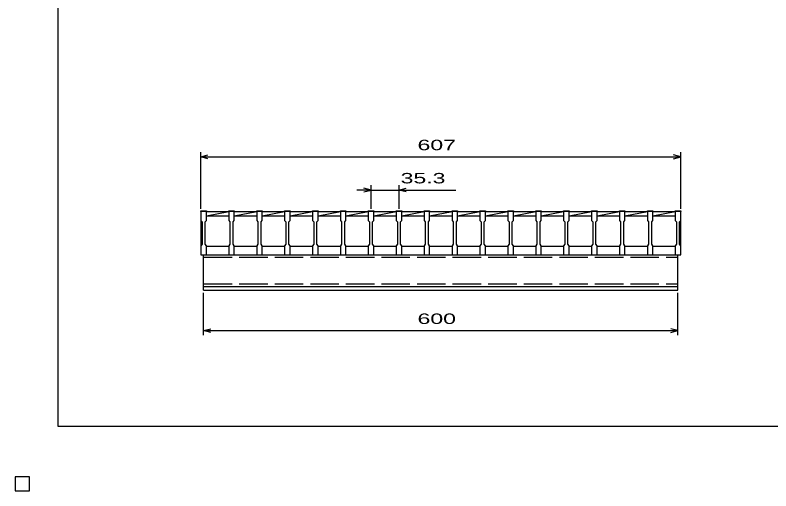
# Model space of a CAD drawing. Units: millimetres, scale not verified. Extents: x -1092 to 1039, y -770 to 632.
# Drawn here: x -1092 to -136, y -770 to -167 of the extents above; entities that cross this region are included whole.
import ezdxf
from ezdxf.enums import TextEntityAlignment as Align

# ---------------------------------------------------------------- set-up
doc = ezdxf.new("R2010")
doc.units = ezdxf.units.MM
doc.header["$LTSCALE"] = 6
doc.linetypes.add('DASHED', pattern=[7.5, 6, -1.5])
for name, color, linetype, lineweight in [('0_2', 150, 'Continuous', 25), ('16', 3, 'Continuous', 25), ('22', 4, 'Continuous', 25), ('24', 2, 'Continuous', 25), ('32', 4, 'Continuous', 25)]:
    doc.layers.add(name, color=color, linetype=linetype, lineweight=lineweight)
doc.styles.add('ベクトル', font='')
doc.styles.get('ベクトル').set_extended_font_data('ベクトル')

msp = doc.modelspace()

# ---------------------------------------------------------------- linework, layer by layer
at = {"layer": '0_2'}
for p, q in [((-1037.4, -687.9), (-1037.4, 632.1)), ((1038.6, -687.9), (-1037.4, -687.9)), ((-1074, -751.5), (-1092, -751.5)), ((-1092, -751.5), (-1092, -769.5)), ((-1074, -751.5), (-1092, -751.5)), ((-1092, -751.5), (-1092, -769.5)), ((-1074, -751.5), (-1092, -751.5)), ((-1092, -751.5), (-1092, -769.5)), ((-1074, -751.5), (-1092, -751.5)), ((-1092, -751.5), (-1092, -769.5)), ((-1074, -751.5), (-1092, -751.5)), ((-1092, -751.5), (-1092, -769.5)), ((-1074, -769.5), (-1074, -751.5)), ((-1074, -769.5), (-1074, -751.5)), ((-1074, -769.5), (-1074, -751.5)), ((-1074, -769.5), (-1074, -751.5)), ((-1074, -769.5), (-1074, -751.5)), ((-1092, -769.5), (-1074, -769.5)), ((-1092, -769.5), (-1074, -769.5)), ((-1092, -769.5), (-1074, -769.5)), ((-1092, -769.5), (-1074, -769.5)), ((-1092, -769.5), (-1074, -769.5))]:
    msp.add_line(p, q, dxfattribs=at)
at = {"layer": '16'}
for p, q in [((-857, -415.5), (-857, -414.8)), ((-857, -414.8), (-850, -414.8)), ((-857, -415.5), (-857, -427)), ((-850, -415.5), (-857, -415.5)), ((-857, -415.5), (-857, -459.5)), ((-850, -414.8), (-850, -415.5)), ((-850, -427), (-850, -415.5)), ((-850, -415.5), (-821.7, -415.5)), ((-850, -421), (-821.7, -415.5)), ((-821.7, -415.5), (-821.7, -414.8)), ((-821.7, -414.8), (-814.7, -414.8)), ((-821.7, -415.5), (-821.7, -427)), ((-814.7, -415.5), (-821.7, -415.5)), ((-814.7, -414.8), (-814.7, -415.5)), ((-814.7, -427), (-814.7, -415.5)), ((-814.7, -415.5), (-786.4, -415.5)), ((-814.7, -421), (-786.4, -415.5)), ((-786.4, -415.5), (-786.4, -414.8)), ((-786.4, -414.8), (-779.4, -414.8)), ((-786.4, -415.5), (-786.4, -427)), ((-779.4, -415.5), (-786.4, -415.5)), ((-779.4, -414.8), (-779.4, -415.5)), ((-779.4, -427), (-779.4, -415.5)), ((-779.4, -415.5), (-751.1, -415.5)), ((-779.4, -421), (-751.1, -415.5)), ((-751.1, -415.5), (-751.1, -414.8)), ((-751.1, -414.8), (-744.1, -414.8)), ((-751.1, -415.5), (-751.1, -427)), ((-744.1, -415.5), (-751.1, -415.5)), ((-744.1, -414.8), (-744.1, -415.5)), ((-744.1, -427), (-744.1, -415.5)), ((-744.1, -415.5), (-715.8, -415.5)), ((-744.1, -421), (-715.8, -415.5)), ((-715.8, -415.5), (-715.8, -414.8)), ((-715.8, -414.8), (-708.8, -414.8)), ((-715.8, -415.5), (-715.8, -427)), ((-708.8, -415.5), (-715.8, -415.5)), ((-708.8, -414.8), (-708.8, -415.5)), ((-708.8, -427), (-708.8, -415.5)), ((-708.8, -415.5), (-680.5, -415.5)), ((-708.8, -421), (-680.5, -415.5)), ((-680.5, -415.5), (-680.5, -414.8)), ((-680.5, -414.8), (-673.5, -414.8)), ((-680.5, -415.5), (-680.5, -427)), ((-673.5, -415.5), (-680.5, -415.5)), ((-673.5, -414.8), (-673.5, -415.5)), ((-673.5, -427), (-673.5, -415.5)), ((-673.5, -415.5), (-645.2, -415.5)), ((-673.5, -421), (-645.2, -415.5)), ((-645.2, -415.5), (-645.2, -414.8)), ((-645.2, -414.8), (-638.2, -414.8)), ((-645.2, -415.5), (-645.2, -427)), ((-638.2, -415.5), (-645.2, -415.5)), ((-638.2, -414.8), (-638.2, -415.5)), ((-638.2, -427), (-638.2, -415.5)), ((-638.2, -415.5), (-609.9, -415.5)), ((-638.2, -421), (-609.9, -415.5)), ((-609.9, -415.5), (-609.9, -414.8)), ((-609.9, -414.8), (-602.9, -414.8)), ((-609.9, -415.5), (-609.9, -427)), ((-602.9, -415.5), (-609.9, -415.5)), ((-602.9, -414.8), (-602.9, -415.5)), ((-602.9, -427), (-602.9, -415.5)), ((-602.9, -415.5), (-574.6, -415.5)), ((-602.9, -421), (-574.6, -415.5)), ((-574.6, -415.5), (-574.6, -414.8)), ((-574.6, -414.8), (-567.6, -414.8)), ((-574.6, -415.5), (-574.6, -427)), ((-567.6, -415.5), (-574.6, -415.5)), ((-567.6, -414.8), (-567.6, -415.5)), ((-567.6, -427), (-567.6, -415.5)), ((-567.6, -415.5), (-539.3, -415.5)), ((-567.6, -421), (-539.3, -415.5)), ((-539.3, -415.5), (-539.3, -414.8)), ((-539.3, -414.8), (-532.3, -414.8)), ((-539.3, -415.5), (-539.3, -427)), ((-532.3, -415.5), (-539.3, -415.5)), ((-532.3, -414.8), (-532.3, -415.5)), ((-532.3, -427), (-532.3, -415.5)), ((-532.3, -415.5), (-504, -415.5)), ((-532.3, -421), (-504, -415.5)), ((-504, -415.5), (-504, -414.8)), ((-504, -414.8), (-497, -414.8)), ((-504, -415.5), (-504, -427)), ((-497, -415.5), (-504, -415.5)), ((-497, -414.8), (-497, -415.5)), ((-497, -427), (-497, -415.5)), ((-497, -415.5), (-468.7, -415.5)), ((-497, -421), (-468.7, -415.5)), ((-468.7, -415.5), (-468.7, -414.8)), ((-468.7, -414.8), (-461.7, -414.8)), ((-468.7, -415.5), (-468.7, -427)), ((-461.7, -415.5), (-468.7, -415.5)), ((-461.7, -414.8), (-461.7, -415.5)), ((-461.7, -427), (-461.7, -415.5)), ((-461.7, -415.5), (-433.4, -415.5)), ((-461.7, -421), (-433.4, -415.5)), ((-433.4, -415.5), (-433.4, -414.8)), ((-433.4, -414.8), (-426.4, -414.8)), ((-433.4, -415.5), (-433.4, -427)), ((-426.4, -415.5), (-433.4, -415.5)), ((-426.4, -414.8), (-426.4, -415.5)), ((-426.4, -427), (-426.4, -415.5)), ((-426.4, -415.5), (-398.1, -415.5)), ((-426.4, -421), (-398.1, -415.5)), ((-398.1, -415.5), (-398.1, -414.8)), ((-398.1, -414.8), (-391.1, -414.8)), ((-398.1, -415.5), (-398.1, -427)), ((-391.1, -415.5), (-398.1, -415.5)), ((-391.1, -414.8), (-391.1, -415.5)), ((-391.1, -427), (-391.1, -415.5)), ((-391.1, -415.5), (-362.8, -415.5)), ((-391.1, -421), (-362.8, -415.5)), ((-362.8, -415.5), (-362.8, -414.8)), ((-362.8, -414.8), (-355.8, -414.8)), ((-362.8, -415.5), (-362.8, -427)), ((-355.8, -415.5), (-362.8, -415.5)), ((-355.8, -414.8), (-355.8, -415.5)), ((-355.8, -427), (-355.8, -415.5)), ((-355.8, -415.5), (-327.5, -415.5)), ((-355.8, -421), (-327.5, -415.5)), ((-327.5, -415.5), (-327.5, -414.8)), ((-327.5, -414.8), (-320.5, -414.8)), ((-327.5, -415.5), (-327.5, -427)), ((-320.5, -415.5), (-327.5, -415.5)), ((-320.5, -414.8), (-320.5, -415.5)), ((-320.5, -427), (-320.5, -415.5)), ((-320.5, -415.5), (-292.2, -415.5)), ((-320.5, -421), (-292.2, -415.5)), ((-292.2, -415.5), (-292.2, -414.8)), ((-292.2, -414.8), (-285.2, -414.8)), ((-292.2, -415.5), (-292.2, -427)), ((-285.2, -415.5), (-292.2, -415.5)), ((-285.2, -414.8), (-285.2, -415.5)), ((-285.2, -427), (-285.2, -415.5)), ((-285.2, -415.5), (-257, -415.5)), ((-285.2, -421), (-257, -415.519)), ((-257, -415.5), (-257, -414.8)), ((-257, -414.8), (-250, -414.8)), ((-257, -415.5), (-257, -427)), ((-250, -415.5), (-257, -415.5)), ((-250, -414.8), (-250, -415.5)), ((-250, -427), (-250, -415.5)), ((-250, -459.5), (-250, -415.5)), ((-857, -427), (-855.5, -429)), ((-855.5, -429), (-855.5, -457)), ((-851.5, -429), (-850, -427)), ((-851.5, -457), (-851.5, -429)), ((-850, -421), (-821.7, -421)), ((-821.7, -427), (-820.2, -429)), ((-820.2, -429), (-820.2, -457)), ((-816.2, -429), (-814.7, -427)), ((-816.2, -457), (-816.2, -429)), ((-814.7, -421), (-786.4, -421)), ((-786.4, -427), (-784.9, -429)), ((-784.9, -429), (-784.9, -457)), ((-780.9, -429), (-779.4, -427)), ((-780.9, -457), (-780.9, -429)), ((-779.4, -421), (-751.1, -421)), ((-751.1, -427), (-749.6, -429)), ((-749.6, -429), (-749.6, -457)), ((-745.6, -429), (-744.1, -427)), ((-745.6, -457), (-745.6, -429)), ((-744.1, -421), (-715.8, -421)), ((-715.8, -427), (-714.3, -429)), ((-714.3, -429), (-714.3, -457)), ((-710.3, -429), (-708.8, -427)), ((-710.3, -457), (-710.3, -429)), ((-708.8, -421), (-680.5, -421)), ((-680.5, -427), (-679, -429)), ((-679, -429), (-679, -457)), ((-675, -429), (-673.5, -427)), ((-675, -457), (-675, -429)), ((-673.5, -421), (-645.2, -421)), ((-645.2, -427), (-643.7, -429)), ((-643.7, -429), (-643.7, -457)), ((-639.7, -429), (-638.2, -427)), ((-639.7, -457), (-639.7, -429)), ((-638.2, -421), (-609.9, -421)), ((-609.9, -427), (-608.4, -429)), ((-608.4, -429), (-608.4, -457)), ((-604.4, -429), (-602.9, -427)), ((-604.4, -457), (-604.4, -429)), ((-602.9, -421), (-574.6, -421)), ((-574.6, -427), (-573.1, -429)), ((-573.1, -429), (-573.1, -457)), ((-569.1, -429), (-567.6, -427)), ((-569.1, -457), (-569.1, -429)), ((-567.6, -421), (-539.3, -421)), ((-539.3, -427), (-537.8, -429)), ((-537.8, -429), (-537.8, -457)), ((-533.8, -429), (-532.3, -427)), ((-533.8, -457), (-533.8, -429)), ((-532.3, -421), (-504, -421)), ((-504, -427), (-502.5, -429)), ((-502.5, -429), (-502.5, -457)), ((-498.5, -429), (-497, -427)), ((-498.5, -457), (-498.5, -429)), ((-497, -421), (-468.7, -421)), ((-468.7, -427), (-467.2, -429)), ((-467.2, -429), (-467.2, -457)), ((-463.2, -429), (-461.7, -427)), ((-463.2, -457), (-463.2, -429)), ((-461.7, -421), (-433.4, -421)), ((-433.4, -427), (-431.9, -429)), ((-431.9, -429), (-431.9, -457)), ((-427.9, -429), (-426.4, -427)), ((-427.9, -457), (-427.9, -429)), ((-426.4, -421), (-398.1, -421)), ((-398.1, -427), (-396.6, -429)), ((-396.6, -429), (-396.6, -457)), ((-392.6, -429), (-391.1, -427)), ((-392.6, -457), (-392.6, -429)), ((-391.1, -421), (-362.8, -421)), ((-362.8, -427), (-361.3, -429)), ((-361.3, -429), (-361.3, -457)), ((-357.3, -429), (-355.8, -427)), ((-357.3, -457), (-357.3, -429)), ((-355.8, -421), (-327.5, -421)), ((-327.5, -427), (-326, -429)), ((-326, -429), (-326, -457)), ((-322, -429), (-320.5, -427)), ((-322, -457), (-322, -429)), ((-320.5, -421), (-292.2, -421)), ((-292.2, -427), (-290.7, -429)), ((-290.7, -429), (-290.7, -457)), ((-286.7, -429), (-285.2, -427)), ((-286.7, -457), (-286.7, -429)), ((-285.2, -421), (-257, -421)), ((-257, -427), (-255.5, -429)), ((-255.5, -429), (-255.5, -457)), ((-251.5, -429), (-250, -427)), ((-251.5, -457), (-251.5, -429)), ((-855.5, -457), (-857, -459)), ((-850, -459), (-851.5, -457)), ((-820.2, -457), (-821.7, -459)), ((-814.7, -459), (-816.2, -457)), ((-784.9, -457), (-786.4, -459)), ((-779.4, -459), (-780.9, -457)), ((-749.6, -457), (-751.1, -459)), ((-744.1, -459), (-745.6, -457)), ((-714.3, -457), (-715.8, -459)), ((-708.8, -459), (-710.3, -457)), ((-679, -457), (-680.5, -459)), ((-673.5, -459), (-675, -457)), ((-643.7, -457), (-645.2, -459)), ((-638.2, -459), (-639.7, -457)), ((-608.4, -457), (-609.9, -459)), ((-602.9, -459), (-604.4, -457)), ((-573.1, -457), (-574.6, -459)), ((-567.6, -459), (-569.1, -457)), ((-537.8, -457), (-539.3, -459)), ((-532.3, -459), (-533.8, -457)), ((-502.5, -457), (-504, -459)), ((-497, -459), (-498.5, -457)), ((-467.2, -457), (-468.7, -459)), ((-461.7, -459), (-463.2, -457)), ((-431.9, -457), (-433.4, -459)), ((-426.4, -459), (-427.9, -457)), ((-396.6, -457), (-398.1, -459)), ((-391.1, -459), (-392.6, -457)), ((-361.3, -457), (-362.8, -459)), ((-355.8, -459), (-357.3, -457)), ((-326, -457), (-327.5, -459)), ((-320.5, -459), (-322, -457)), ((-290.7, -457), (-292.2, -459)), ((-285.2, -459), (-286.7, -457)), ((-255.5, -457), (-257, -459)), ((-250, -459), (-251.5, -457)), ((-857, -459), (-857, -470.5)), ((-850, -470.5), (-850, -459)), ((-850, -459.5), (-821.7, -459.5)), ((-821.7, -459), (-821.7, -470.5)), ((-814.7, -470.5), (-814.7, -459)), ((-814.7, -459.5), (-786.4, -459.5)), ((-786.4, -459), (-786.4, -470.5)), ((-779.4, -470.5), (-779.4, -459)), ((-779.4, -459.5), (-751.1, -459.5)), ((-751.1, -459), (-751.1, -470.5)), ((-744.1, -470.5), (-744.1, -459)), ((-744.1, -459.5), (-715.8, -459.5)), ((-715.8, -459), (-715.8, -470.5)), ((-708.8, -470.5), (-708.8, -459)), ((-708.8, -459.5), (-680.5, -459.5)), ((-680.5, -459), (-680.5, -470.5)), ((-673.5, -470.5), (-673.5, -459)), ((-673.5, -459.5), (-645.2, -459.5)), ((-645.2, -459), (-645.2, -470.5)), ((-638.2, -470.5), (-638.2, -459)), ((-638.2, -459.5), (-609.9, -459.5)), ((-609.9, -459), (-609.9, -470.5)), ((-602.9, -470.5), (-602.9, -459)), ((-602.9, -459.5), (-574.6, -459.5)), ((-574.6, -459), (-574.6, -470.5)), ((-567.6, -470.5), (-567.6, -459)), ((-567.6, -459.5), (-539.3, -459.5)), ((-539.3, -459), (-539.3, -470.5)), ((-532.3, -470.5), (-532.3, -459)), ((-532.3, -459.5), (-504, -459.5)), ((-504, -459), (-504, -470.5)), ((-497, -470.5), (-497, -459)), ((-497, -459.5), (-468.7, -459.5)), ((-468.7, -459), (-468.7, -470.5)), ((-461.7, -470.5), (-461.7, -459)), ((-461.7, -459.5), (-433.4, -459.5)), ((-433.4, -459), (-433.4, -470.5)), ((-426.4, -470.5), (-426.4, -459)), ((-426.4, -459.5), (-398.1, -459.5)), ((-398.1, -459), (-398.1, -470.5)), ((-391.1, -470.5), (-391.1, -459)), ((-391.1, -459.5), (-362.8, -459.5)), ((-362.8, -459), (-362.8, -470.5)), ((-355.8, -470.5), (-355.8, -459)), ((-355.8, -459.5), (-327.5, -459.5)), ((-327.5, -459), (-327.5, -470.5)), ((-320.5, -470.5), (-320.5, -459)), ((-320.5, -459.5), (-292.2, -459.5)), ((-292.2, -459), (-292.2, -470.5)), ((-285.2, -470.5), (-285.2, -459)), ((-285.2, -459.5), (-257, -459.5)), ((-257, -459), (-257, -470.5)), ((-250, -470.5), (-250, -459)), ((-857, -470.5), (-850, -470.5)), ((-853.5, -470.5), (-253.5, -470.5)), ((-853.5, -510.5), (-853.5, -470.5)), ((-821.7, -470.5), (-814.7, -470.5)), ((-786.4, -470.5), (-779.4, -470.5)), ((-751.1, -470.5), (-744.1, -470.5)), ((-715.8, -470.5), (-708.8, -470.5)), ((-680.5, -470.5), (-673.5, -470.5)), ((-645.2, -470.5), (-638.2, -470.5)), ((-609.9, -470.5), (-602.9, -470.5)), ((-574.6, -470.5), (-567.6, -470.5)), ((-539.3, -470.5), (-532.3, -470.5)), ((-504, -470.5), (-497, -470.5)), ((-468.7, -470.5), (-461.7, -470.5)), ((-433.4, -470.5), (-426.4, -470.5)), ((-398.1, -470.5), (-391.1, -470.5)), ((-362.8, -470.5), (-355.8, -470.5)), ((-327.5, -470.5), (-320.5, -470.5)), ((-292.2, -470.5), (-285.2, -470.5)), ((-257, -470.5), (-250, -470.5)), ((-253.5, -510.5), (-253.5, -470.5)), ((-853.5, -510.5), (-253.5, -510.5)), ((-853.5, -515.5), (-853.5, -510.5)), ((-853.5, -510.5), (-253.5, -510.5)), ((-853.5, -515.5), (-253.5, -515.5)), ((-253.5, -515.5), (-253.5, -510.5)), ((-1074, -751.5), (-1092, -751.5)), ((-1092, -751.5), (-1092, -769.5)), ((-1074, -751.5), (-1092, -751.5)), ((-1092, -751.5), (-1092, -769.5)), ((-1074, -751.5), (-1092, -751.5)), ((-1092, -751.5), (-1092, -769.5)), ((-1074, -751.5), (-1092, -751.5)), ((-1092, -751.5), (-1092, -769.5)), ((-1074, -751.5), (-1092, -751.5)), ((-1092, -751.5), (-1092, -769.5)), ((-1074, -769.5), (-1074, -751.5)), ((-1074, -769.5), (-1074, -751.5)), ((-1074, -769.5), (-1074, -751.5)), ((-1074, -769.5), (-1074, -751.5)), ((-1074, -769.5), (-1074, -751.5)), ((-1092, -769.5), (-1074, -769.5)), ((-1092, -769.5), (-1074, -769.5)), ((-1092, -769.5), (-1074, -769.5)), ((-1092, -769.5), (-1074, -769.5)), ((-1092, -769.5), (-1074, -769.5))]:
    msp.add_line(p, q, dxfattribs=at)
at = {"layer": '16', "linetype": 'DASHED'}
for p, q in [((-853.5, -473.7), (-253.5, -473.7)), ((-853.5, -507.3), (-253.5, -507.3))]:
    msp.add_line(p, q, dxfattribs=at)
at = {"layer": '22'}
for p, q in [((-857, -412.5), (-857, -340.5)), ((-857, -346.5), (-848, -344.1)), ((-249.998, -346.5), (-258.998, -344.1)), ((-249.998, -412.5), (-249.998, -340.5)), ((-848, -348.9), (-857, -346.5)), ((-857, -346.5), (-249.998, -346.5)), ((-258.998, -348.9), (-249.998, -346.5)), ((-641.7, -388.5), (-659.7, -388.5)), ((-641.7, -388.5), (-650.7, -386.1)), ((-650.7, -390.9), (-641.7, -388.5)), ((-641.7, -412.5), (-641.7, -382.5)), ((-641.7, -388.5), (-606.4, -388.5)), ((-606.4, -382.5), (-606.4, -412.5)), ((-606.4, -388.5), (-597.4, -386.1)), ((-597.4, -390.9), (-606.4, -388.5)), ((-606.4, -388.5), (-534.4, -388.5)), ((-853.5, -572.5), (-853.5, -518.5)), ((-253.5, -572.5), (-253.5, -518.5)), ((-853.5, -566.5), (-844.5, -564.1)), ((-844.5, -568.9), (-853.5, -566.5)), ((-853.5, -566.5), (-253.5, -566.5)), ((-253.5, -566.5), (-262.5, -564.1)), ((-262.5, -568.9), (-253.5, -566.5))]:
    msp.add_line(p, q, dxfattribs=at)
at = {"layer": '22', "color": 2}
for p, q in [((-1074, -751.5), (-1092, -751.5)), ((-1092, -751.5), (-1092, -769.5)), ((-1074, -751.5), (-1092, -751.5)), ((-1092, -751.5), (-1092, -769.5)), ((-1074, -751.5), (-1092, -751.5)), ((-1092, -751.5), (-1092, -769.5)), ((-1074, -769.5), (-1074, -751.5)), ((-1074, -769.5), (-1074, -751.5)), ((-1074, -769.5), (-1074, -751.5)), ((-1092, -769.5), (-1074, -769.5)), ((-1092, -769.5), (-1074, -769.5)), ((-1092, -769.5), (-1074, -769.5))]:
    msp.add_line(p, q, dxfattribs=at)
at = {"layer": '24', "color": 4}
for p, q in [((-1074, -751.5), (-1092, -751.5)), ((-1092, -751.5), (-1092, -769.5)), ((-1074, -751.5), (-1092, -751.5)), ((-1092, -751.5), (-1092, -769.5)), ((-1074, -751.5), (-1092, -751.5)), ((-1092, -751.5), (-1092, -769.5)), ((-1074, -769.5), (-1074, -751.5)), ((-1074, -769.5), (-1074, -751.5)), ((-1074, -769.5), (-1074, -751.5)), ((-1092, -769.5), (-1074, -769.5)), ((-1092, -769.5), (-1074, -769.5)), ((-1092, -769.5), (-1074, -769.5))]:
    msp.add_line(p, q, dxfattribs=at)
at = {"layer": '32'}
for p, q in [((-1074, -751.5), (-1092, -751.5)), ((-1092, -751.5), (-1092, -769.5)), ((-1074, -751.5), (-1092, -751.5)), ((-1092, -751.5), (-1092, -769.5)), ((-1074, -751.5), (-1092, -751.5)), ((-1092, -751.5), (-1092, -769.5)), ((-1074, -751.5), (-1092, -751.5)), ((-1092, -751.5), (-1092, -769.5)), ((-1074, -751.5), (-1092, -751.5)), ((-1092, -751.5), (-1092, -769.5)), ((-1074, -769.5), (-1074, -751.5)), ((-1074, -769.5), (-1074, -751.5)), ((-1074, -769.5), (-1074, -751.5)), ((-1074, -769.5), (-1074, -751.5)), ((-1074, -769.5), (-1074, -751.5)), ((-1092, -769.5), (-1074, -769.5)), ((-1092, -769.5), (-1074, -769.5)), ((-1092, -769.5), (-1074, -769.5)), ((-1092, -769.5), (-1074, -769.5)), ((-1092, -769.5), (-1074, -769.5))]:
    msp.add_line(p, q, dxfattribs=at)

# ---------------------------------------------------------------- texts
at = {"layer": '22', "color": 2, "style": 'ベクトル', "width": 1.65}
for s, p in [(' 607 ', (-591, -331.5)), (' 35.3 ', (-612.4, -373.5)), (' 600 ', (-591, -551.5))]:
    msp.add_text(s, height=13.2, dxfattribs=at).set_placement(p, align=Align.MIDDLE_LEFT)

doc.saveas('drawing.dxf')
